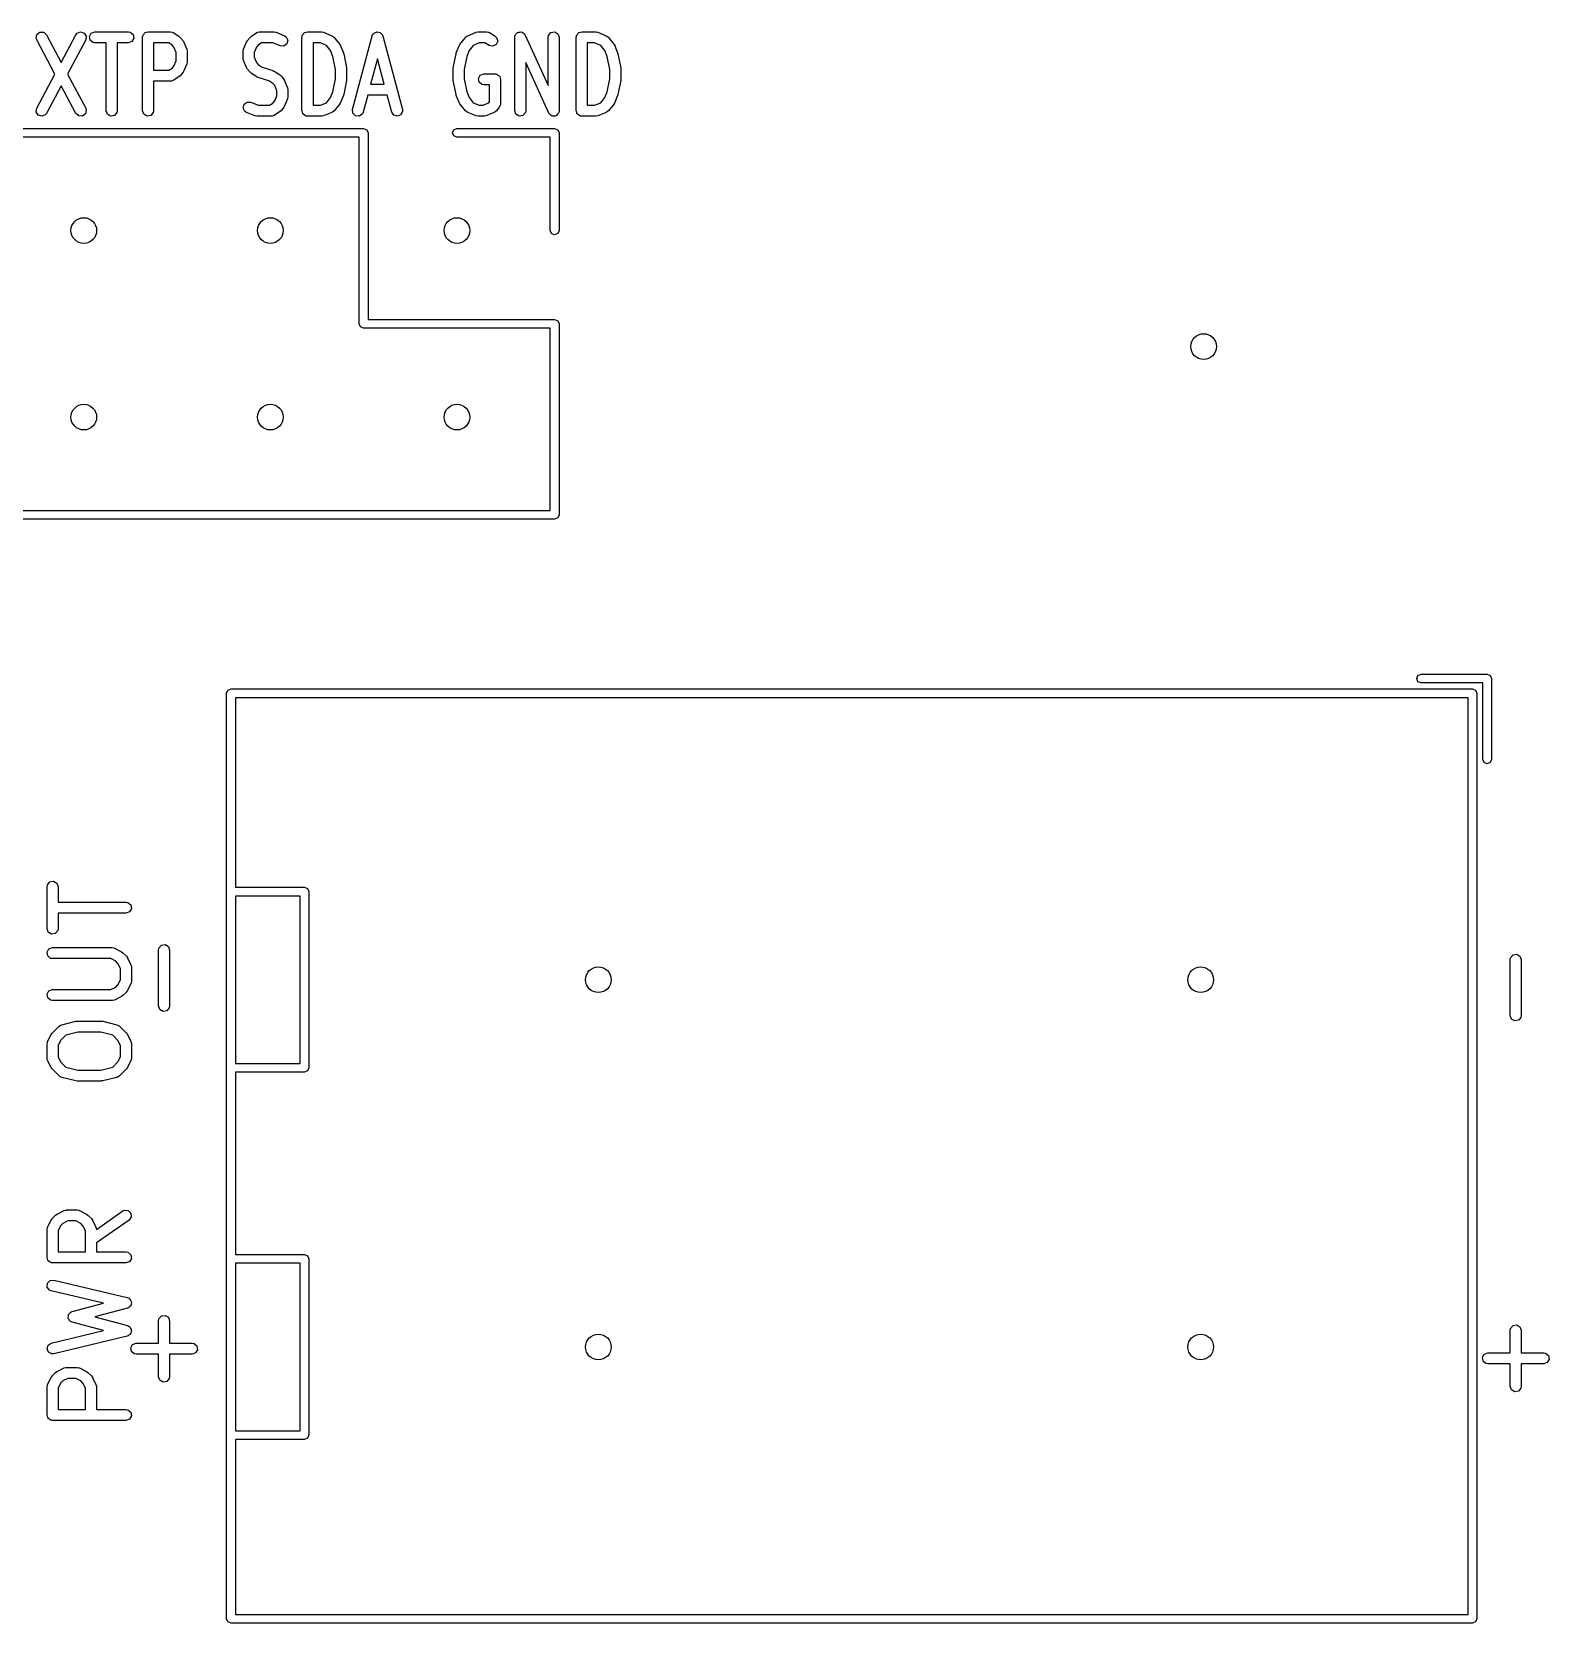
# Model space of a CAD drawing. Extents: x 0.22 to 1.79, y 0.29 to 2.17.
# Drawn here: x 0.972 to 1.785, y 1.316 to 2.169 of the extents above; entities that cross this region are included whole.
import ezdxf

# ---------------------------------------------------------------- set-up
doc = ezdxf.new("R2010")
doc.units = 0
doc.header["$MEASUREMENT"] = 0
doc.layers.add('BLACK', color=7, linetype='CONTINUOUS')

msp = doc.modelspace()

# ---------------------------------------------------------------- linework, layer by layer
at = {"layer": 'BLACK', "linetype": 'CONTINUOUS'}
for p, q in [((0.974298, 2.16534), (0.974716, 2.16732)), ((0.974716, 2.16732), (0.976306, 2.16856)), ((0.976306, 2.16856), (0.978324, 2.16849)), ((0.978324, 2.16849), (0.979827, 2.16714)), ((0.979827, 2.16714), (0.98772, 2.15234)), ((0.98772, 2.15234), (0.995614, 2.16714)), ((0.995614, 2.16714), (0.996246, 2.16795)), ((0.996246, 2.16795), (0.99812, 2.16871)), ((0.99812, 2.16871), (1.00004, 2.16808)), ((1.00004, 2.16808), (1.00111, 2.16637)), ((1.00281, 2.16627), (1.00382, 2.16802)), ((1.00382, 2.16802), (1.00572, 2.16871)), ((1.00572, 2.16871), (1.02372, 2.16871)), ((1.02372, 2.16871), (1.02473, 2.16853)), ((1.02473, 2.16853), (1.02627, 2.16723)), ((1.02627, 2.16723), (1.02662, 2.16524)), ((1.03137, 2.16638), (1.03144, 2.16677)), ((1.03144, 2.16677), (1.03193, 2.16735)), ((1.03193, 2.16735), (1.03232, 2.16802)), ((1.03232, 2.16802), (1.03257, 2.16811)), ((1.03257, 2.16811), (1.03274, 2.16831)), ((1.03274, 2.16831), (1.03349, 2.16845)), ((1.03349, 2.16845), (1.03421, 2.16871)), ((1.03421, 2.16871), (1.04621, 2.16871)), ((1.04621, 2.16871), (1.04722, 2.16853)), ((1.04722, 2.16853), (1.04747, 2.16833)), ((1.04747, 2.16833), (1.04778, 2.16826)), ((1.04778, 2.16826), (1.05078, 2.16638)), ((1.08964, 2.16638), (1.09264, 2.16826)), ((1.09264, 2.16826), (1.09359, 2.16864)), ((1.09359, 2.16864), (1.09391, 2.1686)), ((1.09391, 2.1686), (1.09421, 2.16871)), ((1.09421, 2.16871), (1.10171, 2.16871)), ((1.10171, 2.16871), (1.10272, 2.16853)), ((1.10272, 2.16853), (1.10277, 2.16848)), ((1.10277, 2.16848), (1.10284, 2.16848)), ((1.10284, 2.16848), (1.10734, 2.16661)), ((1.10734, 2.16661), (1.1082, 2.16605)), ((1.11686, 2.16638), (1.11693, 2.16677)), ((1.11693, 2.16677), (1.11742, 2.16735)), ((1.11742, 2.16735), (1.11781, 2.16802)), ((1.11781, 2.16802), (1.11806, 2.16811)), ((1.11806, 2.16811), (1.11823, 2.16831)), ((1.11823, 2.16831), (1.11898, 2.16845)), ((1.11898, 2.16845), (1.1197, 2.16871)), ((1.1197, 2.16871), (1.1272, 2.16871)), ((1.1272, 2.16871), (1.12821, 2.16853)), ((1.12821, 2.16853), (1.12827, 2.16848)), ((1.12827, 2.16848), (1.12834, 2.16848)), ((1.12834, 2.16848), (1.13284, 2.16661)), ((1.13284, 2.16661), (1.1337, 2.16605)), ((1.14385, 2.12715), (1.15435, 2.16652)), ((1.15435, 2.16652), (1.15478, 2.16745)), ((1.15478, 2.16745), (1.155, 2.1676)), ((1.155, 2.1676), (1.15511, 2.16785)), ((1.15511, 2.16785), (1.15581, 2.16817)), ((1.15581, 2.16817), (1.15643, 2.16861)), ((1.15643, 2.16861), (1.1567, 2.16858)), ((1.1567, 2.16858), (1.15695, 2.1687)), ((1.15695, 2.1687), (1.15768, 2.1685)), ((1.15768, 2.1685), (1.15844, 2.16843)), ((1.15844, 2.16843), (1.15863, 2.16824)), ((1.15863, 2.16824), (1.1589, 2.16817)), ((1.1589, 2.16817), (1.15933, 2.16755)), ((1.15933, 2.16755), (1.15987, 2.16701)), ((1.15987, 2.16701), (1.1599, 2.16674)), ((1.1599, 2.16674), (1.16005, 2.16652)), ((1.16005, 2.16652), (1.17055, 2.12715)), ((1.20539, 2.16645), (1.20556, 2.16661)), ((1.20556, 2.16661), (1.21006, 2.16848)), ((1.21006, 2.16848), (1.21106, 2.1687)), ((1.21106, 2.1687), (1.21113, 2.16868)), ((1.21113, 2.16868), (1.21119, 2.16871)), ((1.21119, 2.16871), (1.21569, 2.16871)), ((1.21569, 2.16871), (1.2167, 2.16853)), ((1.2167, 2.16853), (1.21695, 2.16833)), ((1.21695, 2.16833), (1.21726, 2.16826)), ((1.21726, 2.16826), (1.22026, 2.16638)), ((1.23074, 2.16576), (1.23091, 2.16677)), ((1.23091, 2.16677), (1.23118, 2.16708)), ((1.23118, 2.16708), (1.23128, 2.16747)), ((1.23128, 2.16747), (1.23181, 2.16783)), ((1.23181, 2.16783), (1.23221, 2.16831)), ((1.23221, 2.16831), (1.23261, 2.16838)), ((1.23261, 2.16838), (1.23295, 2.16861)), ((1.23295, 2.16861), (1.23358, 2.16855)), ((1.23358, 2.16855), (1.2342, 2.16866)), ((1.2342, 2.16866), (1.23455, 2.16846)), ((1.23455, 2.16846), (1.23496, 2.16842)), ((1.23496, 2.16842), (1.2354, 2.16797)), ((1.2354, 2.16797), (1.23595, 2.16765)), ((1.23595, 2.16765), (1.23609, 2.16727)), ((1.23609, 2.16727), (1.23638, 2.16698)), ((1.23638, 2.16698), (1.24873, 2.13995)), ((1.24873, 2.16576), (1.24891, 2.16677)), ((1.24891, 2.16677), (1.25021, 2.16831)), ((1.25021, 2.16831), (1.2522, 2.16866)), ((1.2522, 2.16866), (1.25395, 2.16765)), ((1.25395, 2.16765), (1.25464, 2.16576)), ((1.26384, 2.16638), (1.26391, 2.16677)), ((1.26391, 2.16677), (1.2644, 2.16735)), ((1.2644, 2.16735), (1.26479, 2.16802)), ((1.26479, 2.16802), (1.26504, 2.16811)), ((1.26504, 2.16811), (1.26521, 2.16831)), ((1.26521, 2.16831), (1.26596, 2.16845)), ((1.26596, 2.16845), (1.26669, 2.16871)), ((1.26669, 2.16871), (1.27418, 2.16871)), ((1.27418, 2.16871), (1.27519, 2.16853)), ((1.27519, 2.16853), (1.27525, 2.16848)), ((1.27525, 2.16848), (1.27532, 2.16848)), ((1.27532, 2.16848), (1.27982, 2.16661)), ((1.27982, 2.16661), (1.28068, 2.16605)), ((0.974616, 2.16437), (0.974298, 2.16534)), ((0.984374, 2.14607), (0.974616, 2.16437)), ((1.00082, 2.16437), (0.991067, 2.14607)), ((1.00111, 2.16637), (1.00082, 2.16437)), ((1.00316, 2.16428), (1.00281, 2.16627)), ((1.00471, 2.16298), (1.00316, 2.16428)), ((1.00572, 2.1628), (1.00471, 2.16298)), ((1.01176, 2.1628), (1.00572, 2.1628)), ((1.01176, 2.12639), (1.01176, 2.1628)), ((1.02372, 2.1628), (1.01767, 2.1628)), ((1.01767, 2.1628), (1.01767, 2.12639)), ((1.02561, 2.16349), (1.02372, 2.1628)), ((1.02662, 2.16524), (1.02561, 2.16349)), ((1.03126, 2.16576), (1.03133, 2.16614)), ((1.03126, 2.12639), (1.03126, 2.16576)), ((1.03131, 2.16627), (1.03137, 2.16638)), ((1.03133, 2.16614), (1.03131, 2.16627)), ((1.04537, 2.1628), (1.03717, 2.1628)), ((1.03717, 2.1628), (1.03717, 2.14809)), ((1.04722, 2.16164), (1.04537, 2.1628)), ((1.04813, 2.1605), (1.04722, 2.16164)), ((1.04926, 2.15769), (1.04813, 2.1605)), ((1.05078, 2.16638), (1.05149, 2.16574)), ((1.05149, 2.16574), (1.05152, 2.16572)), ((1.05152, 2.16572), (1.05302, 2.16385)), ((1.05302, 2.16385), (1.05338, 2.16318)), ((1.05338, 2.16318), (1.05345, 2.1631)), ((1.05345, 2.1631), (1.05495, 2.15935)), ((1.05495, 2.15935), (1.05516, 2.15835)), ((1.05516, 2.15835), (1.05515, 2.1583)), ((1.05515, 2.1583), (1.05516, 2.15826)), ((1.05516, 2.15826), (1.05516, 2.15263)), ((1.08525, 2.15826), (1.08543, 2.15927)), ((1.08525, 2.15451), (1.08525, 2.15826)), ((1.08543, 2.15927), (1.08546, 2.1593)), ((1.08546, 2.1593), (1.08547, 2.15935)), ((1.08547, 2.15935), (1.08697, 2.1631)), ((1.08697, 2.1631), (1.08737, 2.16375)), ((1.08737, 2.16375), (1.0874, 2.16385)), ((1.0874, 2.16385), (1.0889, 2.16572)), ((1.0889, 2.16572), (1.08962, 2.16636)), ((1.08962, 2.16636), (1.08964, 2.16638)), ((1.09229, 2.1605), (1.09116, 2.15769)), ((1.0932, 2.16164), (1.09229, 2.1605)), ((1.09505, 2.1628), (1.0932, 2.16164)), ((1.10112, 2.1628), (1.09505, 2.1628)), ((1.10507, 2.16115), (1.10112, 2.1628)), ((1.10709, 2.16106), (1.10507, 2.16115)), ((1.10869, 2.16229), (1.10709, 2.16106)), ((1.1082, 2.16605), (1.10913, 2.16426)), ((1.10913, 2.16426), (1.10869, 2.16229)), ((1.11675, 2.16576), (1.11682, 2.16614)), ((1.11675, 2.12639), (1.11675, 2.16576)), ((1.1168, 2.16627), (1.11686, 2.16638)), ((1.11682, 2.16614), (1.1168, 2.16627)), ((1.12661, 2.1628), (1.12266, 2.1628)), ((1.12266, 2.1628), (1.12266, 2.12934)), ((1.12987, 2.16145), (1.12661, 2.1628)), ((1.13212, 2.15863), (1.12987, 2.16145)), ((1.13336, 2.15554), (1.13212, 2.15863)), ((1.1337, 2.16605), (1.13381, 2.16585)), ((1.13381, 2.16585), (1.13401, 2.16572)), ((1.13401, 2.16572), (1.13701, 2.16198)), ((1.13701, 2.16198), (1.13737, 2.16131)), ((1.13737, 2.16131), (1.13744, 2.16123)), ((1.13744, 2.16123), (1.13894, 2.15748)), ((1.19945, 2.15748), (1.20095, 2.16123)), ((1.20095, 2.16123), (1.20135, 2.16188)), ((1.20135, 2.16188), (1.20139, 2.16198)), ((1.20139, 2.16198), (1.20439, 2.16572)), ((1.20439, 2.16572), (1.20516, 2.1664)), ((1.20627, 2.15863), (1.20504, 2.15554)), ((1.20516, 2.1664), (1.20539, 2.16645)), ((1.20853, 2.16145), (1.20627, 2.15863)), ((1.21178, 2.1628), (1.20853, 2.16145)), ((1.21484, 2.1628), (1.21178, 2.1628)), ((1.21713, 2.16138), (1.21484, 2.1628)), ((1.2191, 2.16096), (1.21713, 2.16138)), ((1.22089, 2.1619), (1.2191, 2.16096)), ((1.22026, 2.16638), (1.22102, 2.1657)), ((1.22164, 2.16378), (1.22089, 2.1619)), ((1.22102, 2.1657), (1.22164, 2.16378)), ((1.23074, 2.12639), (1.23074, 2.16576)), ((1.24873, 2.13995), (1.24873, 2.16576)), ((1.25464, 2.16576), (1.25464, 2.12639)), ((1.26373, 2.16576), (1.2638, 2.16614)), ((1.26373, 2.12639), (1.26373, 2.16576)), ((1.26378, 2.16627), (1.26384, 2.16638)), ((1.2638, 2.16614), (1.26378, 2.16627)), ((1.27359, 2.1628), (1.26964, 2.1628)), ((1.26964, 2.1628), (1.26964, 2.12934)), ((1.27685, 2.16145), (1.27359, 2.1628)), ((1.2791, 2.15863), (1.27685, 2.16145)), ((1.28034, 2.15554), (1.2791, 2.15863)), ((1.28068, 2.16605), (1.28079, 2.16585)), ((1.28079, 2.16585), (1.28099, 2.16572)), ((1.28099, 2.16572), (1.28399, 2.16198)), ((1.28399, 2.16198), (1.28436, 2.16131)), ((1.28436, 2.16131), (1.28443, 2.16123)), ((1.28443, 2.16123), (1.28592, 2.15748)), ((1.04722, 2.14924), (1.04813, 2.15039)), ((1.04813, 2.15039), (1.04926, 2.1532)), ((1.04926, 2.1532), (1.04926, 2.15769)), ((1.05495, 2.15154), (1.05345, 2.14779)), ((1.05496, 2.15158), (1.05495, 2.15154)), ((1.05499, 2.15162), (1.05496, 2.15158)), ((1.05516, 2.15263), (1.05499, 2.15162)), ((1.08527, 2.15446), (1.08525, 2.15451)), ((1.08526, 2.15441), (1.08527, 2.15446)), ((1.08547, 2.15341), (1.08526, 2.15441)), ((1.08697, 2.14966), (1.08547, 2.15341)), ((1.08704, 2.14958), (1.08697, 2.14966)), ((1.0874, 2.14891), (1.08704, 2.14958)), ((1.09116, 2.15769), (1.09116, 2.15508)), ((1.09116, 2.15508), (1.09229, 2.15226)), ((1.09229, 2.15226), (1.0932, 2.15112)), ((1.0932, 2.15112), (1.09545, 2.14971)), ((1.09545, 2.14971), (1.10109, 2.14795)), ((1.13475, 2.14859), (1.13336, 2.15554)), ((1.13894, 2.15748), (1.13903, 2.15707)), ((1.13903, 2.15707), (1.1391, 2.15696)), ((1.1391, 2.15696), (1.1406, 2.14946)), ((1.1406, 2.14946), (1.14061, 2.14901)), ((1.1572, 2.1543), (1.15354, 2.14059)), ((1.16085, 2.14059), (1.1572, 2.1543)), ((1.1978, 2.14946), (1.1993, 2.15696)), ((1.19782, 2.14933), (1.1978, 2.14946)), ((1.1993, 2.15696), (1.19945, 2.15734)), ((1.19945, 2.15734), (1.19945, 2.15748)), ((1.20504, 2.15554), (1.20365, 2.14859)), ((1.249, 2.12516), (1.23664, 2.15219)), ((1.23664, 2.15219), (1.23664, 2.12639)), ((1.28173, 2.14859), (1.28034, 2.15554)), ((1.28592, 2.15748), (1.28601, 2.15707)), ((1.28601, 2.15707), (1.28608, 2.15696)), ((1.28608, 2.15696), (1.28758, 2.14946)), ((1.28758, 2.14946), (1.28759, 2.14901)), ((0.974616, 2.12777), (0.984374, 2.14607)), ((0.991067, 2.14607), (1.00082, 2.12777)), ((1.03717, 2.14809), (1.04537, 2.14809)), ((1.04621, 2.14218), (1.03717, 2.14218)), ((1.03717, 2.14218), (1.03717, 2.12639)), ((1.04537, 2.14809), (1.04722, 2.14924)), ((1.04651, 2.14229), (1.04621, 2.14218)), ((1.04683, 2.14224), (1.04651, 2.14229)), ((1.04778, 2.14263), (1.04683, 2.14224)), ((1.05078, 2.1445), (1.04778, 2.14263)), ((1.0508, 2.14453), (1.05078, 2.1445)), ((1.05152, 2.14516), (1.0508, 2.14453)), ((1.05302, 2.14704), (1.05152, 2.14516)), ((1.05305, 2.14714), (1.05302, 2.14704)), ((1.05345, 2.14779), (1.05305, 2.14714)), ((1.0889, 2.14704), (1.0874, 2.14891)), ((1.08893, 2.14702), (1.0889, 2.14704)), ((1.08964, 2.14638), (1.08893, 2.14702)), ((1.09264, 2.1445), (1.08964, 2.14638)), ((1.09277, 2.14448), (1.09264, 2.1445)), ((1.09333, 2.14419), (1.09277, 2.14448)), ((1.09896, 2.14243), (1.09333, 2.14419)), ((1.10121, 2.14102), (1.09896, 2.14243)), ((1.10109, 2.14795), (1.10164, 2.14766)), ((1.10213, 2.13988), (1.10121, 2.14102)), ((1.10164, 2.14766), (1.10177, 2.14764)), ((1.10177, 2.14764), (1.10477, 2.14576)), ((1.10477, 2.14576), (1.10549, 2.14512)), ((1.10549, 2.14512), (1.10551, 2.1451)), ((1.10551, 2.1451), (1.10701, 2.14323)), ((1.10701, 2.14323), (1.10738, 2.14256)), ((1.10738, 2.14256), (1.10745, 2.14248)), ((1.10745, 2.14248), (1.10895, 2.13873)), ((1.13336, 2.1366), (1.13475, 2.14355)), ((1.13475, 2.14355), (1.13475, 2.14859)), ((1.1406, 2.14268), (1.1391, 2.13518)), ((1.14065, 2.14326), (1.14058, 2.14281)), ((1.14058, 2.14281), (1.1406, 2.14268)), ((1.14061, 2.14901), (1.14065, 2.14888)), ((1.14065, 2.14888), (1.14065, 2.14326)), ((1.19774, 2.14888), (1.19782, 2.14933)), ((1.19774, 2.14326), (1.19774, 2.14888)), ((1.19779, 2.14313), (1.19774, 2.14326)), ((1.1978, 2.14268), (1.19779, 2.14313)), ((1.1993, 2.13518), (1.1978, 2.14268)), ((1.20365, 2.14859), (1.20365, 2.14355)), ((1.20365, 2.14355), (1.20504, 2.1366)), ((1.21128, 2.14377), (1.21229, 2.14552)), ((1.21163, 2.14178), (1.21128, 2.14377)), ((1.21318, 2.14048), (1.21163, 2.14178)), ((1.21229, 2.14552), (1.21419, 2.14621)), ((1.21419, 2.14621), (1.22019, 2.14621)), ((1.22019, 2.14621), (1.22057, 2.14614)), ((1.22057, 2.14614), (1.2207, 2.14617)), ((1.2207, 2.14617), (1.22082, 2.1461)), ((1.22082, 2.1461), (1.2212, 2.14603)), ((1.2212, 2.14603), (1.22179, 2.14554)), ((1.22179, 2.14554), (1.22245, 2.14516)), ((1.22245, 2.14516), (1.22254, 2.14491)), ((1.22254, 2.14491), (1.22275, 2.14473)), ((1.22275, 2.14473), (1.22288, 2.14398)), ((1.22288, 2.14398), (1.22314, 2.14326)), ((1.22314, 2.14326), (1.22314, 2.13013)), ((1.28034, 2.1366), (1.28173, 2.14355)), ((1.28173, 2.14355), (1.28173, 2.14859)), ((1.28758, 2.14268), (1.28608, 2.13518)), ((1.28764, 2.14326), (1.28756, 2.14281)), ((1.28756, 2.14281), (1.28758, 2.14268)), ((1.28759, 2.14901), (1.28764, 2.14888)), ((1.28764, 2.14888), (1.28764, 2.14326)), ((0.98772, 2.1398), (0.979827, 2.125)), ((0.995614, 2.125), (0.98772, 2.1398)), ((1.10325, 2.13707), (1.10213, 2.13988)), ((1.10213, 2.13164), (1.10325, 2.13445)), ((1.10325, 2.13445), (1.10325, 2.13707)), ((1.10895, 2.13279), (1.10745, 2.12904)), ((1.10895, 2.13873), (1.10916, 2.13773)), ((1.10898, 2.13287), (1.10895, 2.13284)), ((1.10895, 2.13284), (1.10895, 2.13279)), ((1.10916, 2.13388), (1.10898, 2.13287)), ((1.10916, 2.13773), (1.10914, 2.13768)), ((1.10914, 2.13768), (1.10916, 2.13763)), ((1.10916, 2.13763), (1.10916, 2.13388)), ((1.12987, 2.13069), (1.13212, 2.13351)), ((1.13212, 2.13351), (1.13336, 2.1366)), ((1.13894, 2.13466), (1.13744, 2.13091)), ((1.13895, 2.1348), (1.13894, 2.13466)), ((1.1391, 2.13518), (1.13895, 2.1348)), ((1.15197, 2.13468), (1.14955, 2.12562)), ((1.16243, 2.13468), (1.15197, 2.13468)), ((1.15354, 2.14059), (1.16085, 2.14059)), ((1.16484, 2.12562), (1.16243, 2.13468)), ((1.19937, 2.13507), (1.1993, 2.13518)), ((1.19945, 2.13466), (1.19937, 2.13507)), ((1.20095, 2.13091), (1.19945, 2.13466)), ((1.20504, 2.1366), (1.20627, 2.13351)), ((1.20627, 2.13351), (1.20853, 2.13069)), ((1.21419, 2.14031), (1.21318, 2.14048)), ((1.21724, 2.14031), (1.21419, 2.14031)), ((1.21724, 2.13117), (1.21724, 2.14031)), ((1.27685, 2.13069), (1.2791, 2.13351)), ((1.2791, 2.13351), (1.28034, 2.1366)), ((1.28592, 2.13466), (1.28443, 2.13091)), ((1.28593, 2.1348), (1.28592, 2.13466)), ((1.28608, 2.13518), (1.28593, 2.1348)), ((0.974333, 2.12577), (0.974616, 2.12777)), ((0.975401, 2.12406), (0.974333, 2.12577)), ((0.977321, 2.12343), (0.975401, 2.12406)), ((0.979195, 2.12419), (0.977321, 2.12343)), ((0.979827, 2.125), (0.979195, 2.12419)), ((0.997116, 2.12365), (0.995614, 2.125)), ((1.00073, 2.12482), (0.999135, 2.12358)), ((1.00114, 2.1268), (1.00073, 2.12482)), ((1.00082, 2.12777), (1.00114, 2.1268)), ((1.01245, 2.12449), (1.01176, 2.12639)), ((1.0142, 2.12348), (1.01245, 2.12449)), ((1.01749, 2.12538), (1.01619, 2.12383)), ((1.01767, 2.12639), (1.01749, 2.12538)), ((1.03195, 2.12449), (1.03126, 2.12639)), ((1.0337, 2.12348), (1.03195, 2.12449)), ((1.03699, 2.12538), (1.03569, 2.12383)), ((1.03717, 2.12639), (1.03699, 2.12538)), ((1.08528, 2.12788), (1.08572, 2.12985)), ((1.08621, 2.12609), (1.08528, 2.12788)), ((1.08572, 2.12985), (1.08733, 2.13108)), ((1.08707, 2.12553), (1.08621, 2.12609)), ((1.09157, 2.12366), (1.08707, 2.12553)), ((1.08733, 2.13108), (1.08934, 2.13099)), ((1.08934, 2.13099), (1.0933, 2.12934)), ((1.0933, 2.12934), (1.09936, 2.12934)), ((1.09936, 2.12934), (1.10121, 2.1305)), ((1.10177, 2.12388), (1.10082, 2.1235)), ((1.10121, 2.1305), (1.10213, 2.13164)), ((1.10477, 2.12576), (1.10177, 2.12388)), ((1.10479, 2.12578), (1.10477, 2.12576)), ((1.10551, 2.12642), (1.10479, 2.12578)), ((1.10701, 2.12829), (1.10551, 2.12642)), ((1.10704, 2.12839), (1.10701, 2.12829)), ((1.10745, 2.12904), (1.10704, 2.12839)), ((1.11701, 2.12566), (1.11675, 2.12639)), ((1.11715, 2.12491), (1.11701, 2.12566)), ((1.11735, 2.12474), (1.11715, 2.12491)), ((1.11744, 2.12449), (1.11735, 2.12474)), ((1.11811, 2.1241), (1.11744, 2.12449)), ((1.11869, 2.12361), (1.11811, 2.1241)), ((1.12266, 2.12934), (1.12661, 2.12934)), ((1.12661, 2.12934), (1.12987, 2.13069)), ((1.13284, 2.12553), (1.12834, 2.12366)), ((1.13301, 2.12569), (1.13284, 2.12553)), ((1.13324, 2.12574), (1.13301, 2.12569)), ((1.13401, 2.12642), (1.13324, 2.12574)), ((1.13701, 2.13016), (1.13401, 2.12642)), ((1.13704, 2.13026), (1.13701, 2.13016)), ((1.13744, 2.13091), (1.13704, 2.13026)), ((1.14403, 2.12513), (1.14385, 2.12715)), ((1.14546, 2.12371), (1.14403, 2.12513)), ((1.14912, 2.12469), (1.14747, 2.12353)), ((1.14955, 2.12562), (1.14912, 2.12469)), ((1.166, 2.12397), (1.16484, 2.12562)), ((1.16795, 2.12344), (1.166, 2.12397)), ((1.16978, 2.12429), (1.16795, 2.12344)), ((1.17064, 2.12612), (1.16978, 2.12429)), ((1.17055, 2.12715), (1.17064, 2.12612)), ((1.20102, 2.13083), (1.20095, 2.13091)), ((1.20139, 2.13016), (1.20102, 2.13083)), ((1.20439, 2.12642), (1.20139, 2.13016)), ((1.20459, 2.12629), (1.20439, 2.12642)), ((1.20469, 2.12609), (1.20459, 2.12629)), ((1.20556, 2.12553), (1.20469, 2.12609)), ((1.21006, 2.12366), (1.20556, 2.12553)), ((1.20853, 2.13069), (1.21178, 2.12934)), ((1.21178, 2.12934), (1.2136, 2.12934)), ((1.2136, 2.12934), (1.21686, 2.13069)), ((1.21983, 2.12553), (1.21533, 2.12366)), ((1.21686, 2.13069), (1.21724, 2.13117)), ((1.22, 2.12569), (1.21983, 2.12553)), ((1.22023, 2.12574), (1.22, 2.12569)), ((1.221, 2.12642), (1.22023, 2.12574)), ((1.2225, 2.12829), (1.221, 2.12642)), ((1.22265, 2.12875), (1.2225, 2.12829)), ((1.22297, 2.12912), (1.22265, 2.12875)), ((1.22314, 2.13013), (1.22297, 2.12912)), ((1.23143, 2.12449), (1.23074, 2.12639)), ((1.23318, 2.12348), (1.23143, 2.12449)), ((1.23646, 2.12538), (1.23517, 2.12383)), ((1.23664, 2.12639), (1.23646, 2.12538)), ((1.24929, 2.12487), (1.249, 2.12516)), ((1.24943, 2.12449), (1.24929, 2.12487)), ((1.24997, 2.12417), (1.24943, 2.12449)), ((1.25042, 2.12372), (1.24997, 2.12417)), ((1.25357, 2.12431), (1.25316, 2.12383)), ((1.25409, 2.12467), (1.25357, 2.12431)), ((1.2542, 2.12506), (1.25409, 2.12467)), ((1.25446, 2.12538), (1.2542, 2.12506)), ((1.25464, 2.12639), (1.25446, 2.12538)), ((1.26399, 2.12566), (1.26373, 2.12639)), ((1.26413, 2.12491), (1.26399, 2.12566)), ((1.26433, 2.12474), (1.26413, 2.12491)), ((1.26442, 2.12449), (1.26433, 2.12474)), ((1.26509, 2.1241), (1.26442, 2.12449)), ((1.26568, 2.12361), (1.26509, 2.1241)), ((1.26964, 2.12934), (1.27359, 2.12934)), ((1.27359, 2.12934), (1.27685, 2.13069)), ((1.27982, 2.12553), (1.27532, 2.12366)), ((1.27999, 2.12569), (1.27982, 2.12553)), ((1.28022, 2.12574), (1.27999, 2.12569)), ((1.28099, 2.12642), (1.28022, 2.12574)), ((1.28399, 2.13016), (1.28099, 2.12642)), ((1.28402, 2.13026), (1.28399, 2.13016)), ((1.28443, 2.13091), (1.28402, 2.13026)), ((0.747441, 2.11693), (1.1498, 2.11693)), ((0.999135, 2.12358), (0.997116, 2.12365)), ((1.01619, 2.12383), (1.0142, 2.12348)), ((1.03569, 2.12383), (1.0337, 2.12348)), ((1.09164, 2.12366), (1.09157, 2.12366)), ((1.0917, 2.12361), (1.09164, 2.12366)), ((1.09271, 2.12343), (1.0917, 2.12361)), ((1.10021, 2.12343), (1.09271, 2.12343)), ((1.10051, 2.12354), (1.10021, 2.12343)), ((1.10082, 2.1235), (1.10051, 2.12354)), ((1.11908, 2.12354), (1.11869, 2.12361)), ((1.11919, 2.12348), (1.11908, 2.12354)), ((1.11932, 2.1235), (1.11919, 2.12348)), ((1.1197, 2.12343), (1.11932, 2.1235)), ((1.1272, 2.12343), (1.1197, 2.12343)), ((1.12727, 2.12346), (1.1272, 2.12343)), ((1.12734, 2.12344), (1.12727, 2.12346)), ((1.12834, 2.12366), (1.12734, 2.12344)), ((1.14747, 2.12353), (1.14546, 2.12371)), ((1.1498, 2.11693), (1.15147, 2.11624)), ((1.15147, 2.11624), (1.15217, 2.11457)), ((1.19744, 2.11457), (1.19813, 2.11624)), ((1.19813, 2.11624), (1.1998, 2.11693)), ((1.1998, 2.11693), (1.25217, 2.11693)), ((1.21013, 2.12366), (1.21006, 2.12366)), ((1.21018, 2.12361), (1.21013, 2.12366)), ((1.21119, 2.12343), (1.21018, 2.12361)), ((1.21419, 2.12343), (1.21119, 2.12343)), ((1.21426, 2.12346), (1.21419, 2.12343)), ((1.21433, 2.12344), (1.21426, 2.12346)), ((1.21533, 2.12366), (1.21433, 2.12344)), ((1.23517, 2.12383), (1.23318, 2.12348)), ((1.25082, 2.12368), (1.25042, 2.12372)), ((1.25117, 2.12348), (1.25082, 2.12368)), ((1.2518, 2.12359), (1.25117, 2.12348)), ((1.25243, 2.12353), (1.2518, 2.12359)), ((1.25217, 2.11693), (1.25384, 2.11624)), ((1.25276, 2.12376), (1.25243, 2.12353)), ((1.25316, 2.12383), (1.25276, 2.12376)), ((1.25384, 2.11624), (1.25453, 2.11457)), ((1.26606, 2.12354), (1.26568, 2.12361)), ((1.26617, 2.12348), (1.26606, 2.12354)), ((1.2663, 2.1235), (1.26617, 2.12348)), ((1.26669, 2.12343), (1.2663, 2.1235)), ((1.27418, 2.12343), (1.26669, 2.12343)), ((1.27425, 2.12346), (1.27418, 2.12343)), ((1.27432, 2.12344), (1.27425, 2.12346)), ((1.27532, 2.12366), (1.27432, 2.12344)), ((1.14744, 2.1122), (0.749803, 2.1122)), ((1.14744, 2.0122), (1.14744, 2.1122)), ((1.15217, 2.11457), (1.15217, 2.01457)), ((1.19813, 2.1129), (1.19744, 2.11457)), ((1.1998, 2.1122), (1.19813, 2.1129)), ((1.2498, 2.1122), (1.1998, 2.1122)), ((1.2498, 2.0622), (1.2498, 2.1122)), ((1.25453, 2.11457), (1.25453, 2.0622)), ((1.2505, 2.06053), (1.2498, 2.0622)), ((1.25217, 2.05984), (1.2505, 2.06053)), ((1.25384, 2.06053), (1.25217, 2.05984)), ((1.25453, 2.0622), (1.25384, 2.06053)), ((1.15217, 2.01457), (1.25217, 2.01457)), ((1.25217, 2.01457), (1.25384, 2.01388)), ((1.25384, 2.01388), (1.25453, 2.0122)), ((1.14813, 2.01053), (1.14744, 2.0122)), ((1.1498, 2.00984), (1.14813, 2.01053)), ((1.2498, 2.00984), (1.1498, 2.00984)), ((1.2498, 1.9122), (1.2498, 2.00984)), ((1.25453, 2.0122), (1.25453, 1.90984)), ((0.749803, 1.9122), (1.2498, 1.9122)), ((1.25217, 1.90748), (0.747441, 1.90748)), ((1.25384, 1.90817), (1.25217, 1.90748)), ((1.25453, 1.90984), (1.25384, 1.90817)), ((1.71417, 1.82205), (1.71487, 1.82372)), ((1.71487, 1.82038), (1.71417, 1.82205)), ((1.71487, 1.82372), (1.71654, 1.82441)), ((1.71654, 1.81969), (1.71487, 1.82038)), ((1.71654, 1.82441), (1.75197, 1.82441)), ((1.74961, 1.81969), (1.71654, 1.81969)), ((1.74961, 1.77874), (1.74961, 1.81969)), ((1.75197, 1.82441), (1.75364, 1.82372)), ((1.75364, 1.82372), (1.75433, 1.82205)), ((1.75433, 1.82205), (1.75433, 1.77874)), ((1.07638, 1.81417), (1.07707, 1.81584)), ((1.07638, 1.31811), (1.07638, 1.81417)), ((1.07707, 1.81584), (1.07874, 1.81654)), ((1.07874, 1.81654), (1.74409, 1.81654)), ((1.0811, 1.81181), (1.0811, 1.71024)), ((1.74173, 1.81181), (1.0811, 1.81181)), ((1.74173, 1.32047), (1.74173, 1.81181)), ((1.74409, 1.81654), (1.74576, 1.81584)), ((1.74576, 1.81584), (1.74646, 1.81417)), ((1.74646, 1.81417), (1.74646, 1.31811)), ((1.7503, 1.77707), (1.74961, 1.77874)), ((1.75197, 1.77638), (1.7503, 1.77707)), ((1.75364, 1.77707), (1.75197, 1.77638)), ((1.75433, 1.77874), (1.75364, 1.77707)), ((0.980111, 1.7105), (0.980289, 1.71151)), ((0.980111, 1.688), (0.980111, 1.7105)), ((0.980289, 1.71151), (0.981587, 1.71306)), ((0.981587, 1.71306), (0.983576, 1.71341)), ((0.983576, 1.71341), (0.985326, 1.7124)), ((0.985326, 1.7124), (0.986016, 1.7105)), ((0.986016, 1.7105), (0.986016, 1.7022)), ((1.0811, 1.71024), (1.11811, 1.71024)), ((1.11811, 1.71024), (1.11978, 1.70954)), ((1.11978, 1.70954), (1.12047, 1.70787)), ((1.12047, 1.70787), (1.12047, 1.61339)), ((0.986016, 1.7022), (1.02243, 1.7022)), ((1.02243, 1.7022), (1.02344, 1.70202)), ((1.02344, 1.70202), (1.02499, 1.70073)), ((1.02534, 1.69874), (1.02433, 1.69699)), ((1.02499, 1.70073), (1.02534, 1.69874)), ((1.0811, 1.70551), (1.0811, 1.61575)), ((1.11575, 1.70551), (1.0811, 1.70551)), ((1.11575, 1.61575), (1.11575, 1.70551)), ((1.02243, 1.6963), (0.986016, 1.6963)), ((0.986016, 1.6963), (0.986016, 1.688)), ((1.02433, 1.69699), (1.02243, 1.6963)), ((0.980802, 1.6861), (0.980111, 1.688)), ((0.982551, 1.68509), (0.980802, 1.6861)), ((0.98454, 1.68544), (0.982551, 1.68509)), ((0.985838, 1.68699), (0.98454, 1.68544)), ((0.986016, 1.688), (0.985838, 1.68699)), ((0.980156, 1.67539), (0.981166, 1.67714)), ((0.980507, 1.6734), (0.980156, 1.67539)), ((0.982054, 1.6721), (0.980507, 1.6734)), ((0.981166, 1.67714), (0.983064, 1.67783)), ((0.983064, 1.67193), (0.982054, 1.6721)), ((0.983064, 1.67783), (1.01493, 1.67783)), ((1.01424, 1.67193), (0.983064, 1.67193)), ((1.01694, 1.67058), (1.01424, 1.67193)), ((1.01493, 1.67783), (1.01594, 1.67765)), ((1.01594, 1.67765), (1.01608, 1.67754)), ((1.01608, 1.67754), (1.01626, 1.67752)), ((1.01626, 1.67752), (1.02, 1.67564)), ((1.02, 1.67564), (1.02071, 1.67512)), ((1.02071, 1.67512), (1.02077, 1.67509)), ((1.02077, 1.67509), (1.02265, 1.67322)), ((1.02265, 1.67322), (1.02315, 1.67249)), ((1.02315, 1.67249), (1.0232, 1.67245)), ((1.0232, 1.67245), (1.02507, 1.6687)), ((1.03992, 1.67657), (1.04009, 1.67758)), ((1.03992, 1.64657), (1.03992, 1.67657)), ((1.04009, 1.67758), (1.04139, 1.67912)), ((1.04139, 1.67912), (1.04338, 1.67947)), ((1.04338, 1.67947), (1.04513, 1.67846)), ((1.04513, 1.67846), (1.04582, 1.67657)), ((1.04582, 1.67657), (1.04582, 1.64657)), ((1.76433, 1.67145), (1.7645, 1.67246)), ((1.7645, 1.67246), (1.7658, 1.674)), ((1.7658, 1.674), (1.76779, 1.67436)), ((1.76779, 1.67436), (1.76954, 1.67335)), ((1.76954, 1.67335), (1.77023, 1.67145)), ((1.01813, 1.66938), (1.01694, 1.67058)), ((1.01948, 1.66668), (1.01813, 1.66938)), ((1.01948, 1.66058), (1.01948, 1.66668)), ((1.02507, 1.6687), (1.02537, 1.66772)), ((1.02537, 1.66772), (1.02533, 1.66755)), ((1.02533, 1.66755), (1.02539, 1.66738)), ((1.02539, 1.66738), (1.02539, 1.65988)), ((1.76433, 1.64145), (1.76433, 1.67145)), ((1.77023, 1.67145), (1.77023, 1.64145)), ((0.981166, 1.65464), (0.983064, 1.65533)), ((0.983064, 1.65533), (1.01424, 1.65533)), ((1.01424, 1.65533), (1.01694, 1.65668)), ((1.01694, 1.65668), (1.01813, 1.65788)), ((1.01813, 1.65788), (1.01948, 1.66058)), ((1.0232, 1.65481), (1.02267, 1.6541)), ((1.02507, 1.65856), (1.0232, 1.65481)), ((1.02509, 1.65873), (1.02507, 1.65856)), ((1.02521, 1.65887), (1.02509, 1.65873)), ((1.02539, 1.65988), (1.02521, 1.65887)), ((0.980156, 1.65289), (0.981166, 1.65464)), ((0.980507, 1.6509), (0.980156, 1.65289)), ((0.982054, 1.64961), (0.980507, 1.6509)), ((0.983064, 1.64943), (0.982054, 1.64961)), ((1.01493, 1.64943), (0.983064, 1.64943)), ((1.0151, 1.64949), (1.01493, 1.64943)), ((1.01527, 1.64945), (1.0151, 1.64949)), ((1.01626, 1.64974), (1.01527, 1.64945)), ((1.02, 1.65161), (1.01626, 1.64974)), ((1.02005, 1.65166), (1.02, 1.65161)), ((1.02077, 1.65217), (1.02005, 1.65166)), ((1.02265, 1.65404), (1.02077, 1.65217)), ((1.02267, 1.6541), (1.02265, 1.65404)), ((1.04061, 1.64467), (1.03992, 1.64657)), ((1.04582, 1.64657), (1.04564, 1.64556)), ((0.987972, 1.6365), (0.995471, 1.63837)), ((0.995471, 1.63837), (0.996059, 1.63841)), ((0.996059, 1.63841), (0.996187, 1.63846)), ((0.996187, 1.63846), (1.00931, 1.63846)), ((1.00931, 1.63846), (1.00989, 1.63836)), ((1.00989, 1.63836), (1.01003, 1.63837)), ((1.01003, 1.63837), (1.01753, 1.6365)), ((1.04236, 1.64366), (1.04061, 1.64467)), ((1.04435, 1.64401), (1.04236, 1.64366)), ((1.04564, 1.64556), (1.04435, 1.64401)), ((1.76502, 1.63955), (1.76433, 1.64145)), ((1.76677, 1.63854), (1.76502, 1.63955)), ((1.76875, 1.63889), (1.76677, 1.63854)), ((1.77005, 1.64044), (1.76875, 1.63889)), ((1.77023, 1.64145), (1.77005, 1.64044)), ((0.980423, 1.62745), (0.982297, 1.6312)), ((0.982297, 1.6312), (0.982823, 1.63191)), ((0.982823, 1.63191), (0.982851, 1.63197)), ((0.982851, 1.63197), (0.9866, 1.63572)), ((0.9866, 1.63572), (0.98744, 1.63631)), ((0.990198, 1.63097), (0.987365, 1.62813)), ((0.98744, 1.63631), (0.98773, 1.63633)), ((0.98773, 1.63633), (0.987972, 1.6365)), ((0.996551, 1.63256), (0.990198, 1.63097)), ((1.00895, 1.63256), (0.996551, 1.63256)), ((1.0153, 1.63097), (1.00895, 1.63256)), ((1.01813, 1.62813), (1.0153, 1.63097)), ((1.01753, 1.6365), (1.01846, 1.63608)), ((1.01846, 1.63608), (1.01863, 1.63584)), ((1.01863, 1.63584), (1.0189, 1.63572)), ((1.0189, 1.63572), (1.02265, 1.63197)), ((1.02265, 1.63197), (1.02315, 1.63125)), ((1.02315, 1.63125), (1.0232, 1.6312)), ((1.0232, 1.6312), (1.02507, 1.62745)), ((0.980111, 1.62613), (0.980289, 1.62714)), ((0.980111, 1.61864), (0.980111, 1.62613)), ((0.980289, 1.62714), (0.980403, 1.62728)), ((0.980403, 1.62728), (0.980423, 1.62745)), ((0.987365, 1.62813), (0.986016, 1.62544)), ((0.986016, 1.62544), (0.986016, 1.61933)), ((1.01948, 1.62544), (1.01813, 1.62813)), ((1.01948, 1.61933), (1.01948, 1.62544)), ((1.02507, 1.62745), (1.02537, 1.62647)), ((1.02537, 1.62647), (1.02533, 1.6263)), ((1.02533, 1.6263), (1.02539, 1.62613)), ((1.02539, 1.62613), (1.02539, 1.61864)), ((0.980171, 1.61847), (0.980111, 1.61864)), ((0.98013, 1.6183), (0.980171, 1.61847)), ((0.980423, 1.61731), (0.98013, 1.6183)), ((0.982297, 1.61357), (0.980423, 1.61731)), ((0.982344, 1.61352), (0.982297, 1.61357)), ((0.982851, 1.6128), (0.982344, 1.61352)), ((0.9866, 1.60905), (0.982851, 1.6128)), ((0.986016, 1.61933), (0.987365, 1.61663)), ((0.987365, 1.61663), (0.990198, 1.6138)), ((0.990198, 1.6138), (0.996551, 1.61221)), ((0.996551, 1.61221), (1.00895, 1.61221)), ((1.00895, 1.61221), (1.0153, 1.6138)), ((1.0153, 1.6138), (1.01813, 1.61663)), ((1.01813, 1.61663), (1.01948, 1.61933)), ((1.02265, 1.6128), (1.0189, 1.60905)), ((1.02267, 1.61286), (1.02265, 1.6128)), ((1.0232, 1.61357), (1.02267, 1.61286)), ((1.02507, 1.61731), (1.0232, 1.61357)), ((1.02509, 1.61749), (1.02507, 1.61731)), ((1.02521, 1.61763), (1.02509, 1.61749)), ((1.02539, 1.61864), (1.02521, 1.61763)), ((1.0811, 1.61575), (1.11575, 1.61575)), ((1.12047, 1.61339), (1.11978, 1.61172)), ((0.986864, 1.60893), (0.9866, 1.60905)), ((0.987035, 1.60869), (0.986864, 1.60893)), ((0.987972, 1.60827), (0.987035, 1.60869)), ((0.995471, 1.6064), (0.987972, 1.60827)), ((0.995607, 1.60641), (0.995471, 1.6064)), ((0.996187, 1.60631), (0.995607, 1.60641)), ((1.00931, 1.60631), (0.996187, 1.60631)), ((1.00944, 1.60636), (1.00931, 1.60631)), ((1.01003, 1.6064), (1.00944, 1.60636)), ((1.01753, 1.60827), (1.01003, 1.6064)), ((1.01777, 1.60843), (1.01753, 1.60827)), ((1.01806, 1.60846), (1.01777, 1.60843)), ((1.0189, 1.60905), (1.01806, 1.60846)), ((1.11811, 1.61102), (1.0811, 1.61102)), ((1.0811, 1.61102), (1.0811, 1.51339)), ((1.11978, 1.61172), (1.11811, 1.61102)), ((0.985493, 1.53504), (0.989242, 1.53691)), ((0.989242, 1.53691), (0.990225, 1.5372)), ((0.990225, 1.5372), (0.990397, 1.53716)), ((0.990397, 1.53716), (0.990563, 1.53722)), ((0.990563, 1.53722), (0.996187, 1.53722)), ((0.996187, 1.53722), (0.997197, 1.53705)), ((0.997197, 1.53705), (0.997332, 1.53693)), ((0.997332, 1.53693), (0.997508, 1.53691)), ((0.997508, 1.53691), (1.00126, 1.53504)), ((1.00663, 1.52681), (1.02074, 1.53669)), ((1.02074, 1.53669), (1.02167, 1.53712)), ((1.02167, 1.53712), (1.02368, 1.53695)), ((1.02368, 1.53695), (1.02511, 1.53552)), ((1.02511, 1.53552), (1.02529, 1.53351)), ((0.980111, 1.52677), (0.980289, 1.52778)), ((0.980289, 1.52778), (0.980403, 1.52792)), ((0.980403, 1.52792), (0.980423, 1.52809)), ((0.980423, 1.52809), (0.982297, 1.53184)), ((0.982297, 1.53184), (0.982823, 1.53255)), ((0.982823, 1.53255), (0.982851, 1.53261)), ((0.982851, 1.53261), (0.984725, 1.53448)), ((0.984725, 1.53448), (0.985448, 1.53499)), ((0.985448, 1.53499), (0.985493, 1.53504)), ((0.987365, 1.52877), (0.986016, 1.52607)), ((0.988562, 1.52997), (0.987365, 1.52877)), ((0.99126, 1.53132), (0.988562, 1.52997)), ((0.99549, 1.53132), (0.99126, 1.53132)), ((0.998187, 1.52997), (0.99549, 1.53132)), ((0.999385, 1.52877), (0.998187, 1.52997)), ((1.00073, 1.52607), (0.999385, 1.52877)), ((1.00126, 1.53504), (1.00197, 1.53451)), ((1.00197, 1.53451), (1.00202, 1.53448)), ((1.00202, 1.53448), (1.0039, 1.53261)), ((1.0039, 1.53261), (1.00441, 1.53189)), ((1.00441, 1.53189), (1.00445, 1.53184)), ((1.00445, 1.53184), (1.00633, 1.52809)), ((1.00633, 1.52809), (1.00662, 1.52711)), ((1.00662, 1.52711), (1.00658, 1.52694)), ((1.00658, 1.52694), (1.00663, 1.52681)), ((1.02413, 1.53185), (1.00664, 1.51961)), ((1.02529, 1.53351), (1.02413, 1.53185)), ((0.980111, 1.51177), (0.980111, 1.52677)), ((0.986016, 1.52607), (0.986016, 1.51473)), ((1.00073, 1.51473), (1.00073, 1.52607)), ((1.00664, 1.51961), (1.00664, 1.51473)), ((0.980373, 1.51105), (0.980111, 1.51177)), ((0.980507, 1.5103), (0.980373, 1.51105)), ((0.980711, 1.51013), (0.980507, 1.5103)), ((0.980802, 1.50988), (0.980711, 1.51013)), ((0.981466, 1.50949), (0.980802, 1.50988)), ((0.986016, 1.51473), (1.00073, 1.51473)), ((1.00664, 1.51473), (1.02243, 1.51473)), ((1.02243, 1.51473), (1.02344, 1.51455)), ((1.02344, 1.51455), (1.02499, 1.51325)), ((1.02534, 1.51126), (1.02433, 1.50951)), ((1.02499, 1.51325), (1.02534, 1.51126)), ((1.0811, 1.51339), (1.11811, 1.51339)), ((1.11811, 1.51339), (1.11978, 1.51269)), ((1.11978, 1.51269), (1.12047, 1.51102)), ((1.12047, 1.51102), (1.12047, 1.41654)), ((0.982054, 1.509), (0.981466, 1.50949)), ((0.982437, 1.50893), (0.982054, 1.509)), ((0.982551, 1.50887), (0.982437, 1.50893)), ((0.98268, 1.50889), (0.982551, 1.50887)), ((0.983064, 1.50882), (0.98268, 1.50889)), ((1.02243, 1.50882), (0.983064, 1.50882)), ((1.02433, 1.50951), (1.02243, 1.50882)), ((1.0811, 1.50866), (1.0811, 1.4189)), ((1.11575, 1.50866), (1.0811, 1.50866)), ((1.11575, 1.4189), (1.11575, 1.50866)), ((0.980234, 1.49593), (0.980354, 1.49795)), ((0.981439, 1.49431), (0.980234, 1.49593)), ((0.980354, 1.49795), (0.981741, 1.49942)), ((0.98238, 1.4939), (0.981439, 1.49431)), ((0.981741, 1.49942), (0.983748, 1.49965)), ((1.01037, 1.48724), (0.98238, 1.4939)), ((0.983748, 1.49965), (1.02312, 1.49027)), ((0.993551, 1.48276), (1.01037, 1.48724)), ((1.02319, 1.48455), (1.00577, 1.4799)), ((1.02312, 1.49027), (1.02406, 1.48987)), ((1.02345, 1.48473), (1.02319, 1.48455)), ((1.02376, 1.48476), (1.02345, 1.48473)), ((1.02426, 1.48529), (1.02376, 1.48476)), ((1.02406, 1.48987), (1.02424, 1.48962)), ((1.02424, 1.48962), (1.02452, 1.48949)), ((1.02485, 1.48571), (1.02426, 1.48529)), ((1.02452, 1.48949), (1.02483, 1.48883)), ((1.02483, 1.48883), (1.02526, 1.48825)), ((1.02493, 1.486), (1.02485, 1.48571)), ((1.02514, 1.48623), (1.02493, 1.486)), ((1.02519, 1.48695), (1.02514, 1.48623)), ((1.02538, 1.48766), (1.02519, 1.48695)), ((1.02526, 1.48825), (1.02525, 1.48794)), ((1.02525, 1.48794), (1.02538, 1.48766)), ((0.99137, 1.47965), (0.991569, 1.48039)), ((0.991484, 1.4794), (0.99137, 1.47965)), ((0.991461, 1.47913), (0.991484, 1.4794)), ((0.9919, 1.47851), (0.991461, 1.47913)), ((0.991569, 1.48039), (0.991635, 1.48115)), ((0.991635, 1.48115), (0.991825, 1.48134)), ((0.991825, 1.48134), (0.991896, 1.4816)), ((0.991896, 1.4816), (0.992522, 1.48204)), ((0.992222, 1.47782), (0.9919, 1.47851)), ((0.992466, 1.4777), (0.992222, 1.47782)), ((0.992622, 1.47748), (0.992466, 1.4777)), ((0.992522, 1.48204), (0.993061, 1.48258)), ((0.993551, 1.47705), (0.992622, 1.47748)), ((0.993061, 1.48258), (0.99333, 1.4826)), ((0.99333, 1.4826), (0.993551, 1.48276)), ((1.01037, 1.47257), (0.993551, 1.47705)), ((1.00577, 1.4799), (1.02319, 1.47526)), ((1.03992, 1.47784), (1.04009, 1.47885)), ((1.03992, 1.46579), (1.03992, 1.47784)), ((1.04009, 1.47885), (1.04139, 1.4804)), ((1.04139, 1.4804), (1.04338, 1.48075)), ((1.04338, 1.48075), (1.04513, 1.47974)), ((1.04513, 1.47974), (1.04582, 1.47784)), ((1.04582, 1.47784), (1.04582, 1.46579)), ((1.7658, 1.47528), (1.76779, 1.47563)), ((1.76779, 1.47563), (1.76954, 1.47462)), ((0.98238, 1.4659), (1.01037, 1.47257)), ((1.02312, 1.46953), (0.983748, 1.46016)), ((1.02338, 1.4697), (1.02312, 1.46953)), ((1.02319, 1.47526), (1.02412, 1.47482)), ((1.02368, 1.46973), (1.02338, 1.4697)), ((1.0242, 1.47024), (1.02368, 1.46973)), ((1.02412, 1.47482), (1.0243, 1.47457)), ((1.0248, 1.47064), (1.0242, 1.47024)), ((1.0243, 1.47457), (1.02458, 1.47443)), ((1.02458, 1.47443), (1.02487, 1.47377)), ((1.02489, 1.47094), (1.0248, 1.47064)), ((1.02487, 1.47377), (1.02529, 1.47317)), ((1.02511, 1.47116), (1.02489, 1.47094)), ((1.02517, 1.47188), (1.02511, 1.47116)), ((1.02538, 1.47258), (1.02517, 1.47188)), ((1.02529, 1.47317), (1.02526, 1.47286)), ((1.02526, 1.47286), (1.02538, 1.47258)), ((1.76433, 1.47272), (1.7645, 1.47373)), ((1.76433, 1.46068), (1.76433, 1.47272)), ((1.7645, 1.47373), (1.7658, 1.47528)), ((1.76954, 1.47462), (1.77023, 1.47272)), ((1.77023, 1.47272), (1.77023, 1.46068)), ((0.980116, 1.46285), (0.980693, 1.46479)), ((0.980918, 1.461), (0.980116, 1.46285)), ((0.980693, 1.46479), (0.98238, 1.4659)), ((0.982724, 1.4601), (0.980918, 1.461)), ((0.983748, 1.46016), (0.982724, 1.4601)), ((1.02496, 1.46335), (1.02597, 1.4651)), ((1.02531, 1.46137), (1.02496, 1.46335)), ((1.02686, 1.46007), (1.02531, 1.46137)), ((1.02597, 1.4651), (1.02787, 1.46579)), ((1.02787, 1.45989), (1.02686, 1.46007)), ((1.02787, 1.46579), (1.03992, 1.46579)), ((1.03992, 1.45989), (1.02787, 1.45989)), ((1.03992, 1.44784), (1.03992, 1.45989)), ((1.04582, 1.46579), (1.05787, 1.46579)), ((1.05787, 1.45989), (1.04582, 1.45989)), ((1.04582, 1.45989), (1.04582, 1.44784)), ((1.05787, 1.46579), (1.05888, 1.46562)), ((1.05976, 1.46058), (1.05787, 1.45989)), ((1.05888, 1.46562), (1.06042, 1.46432)), ((1.06077, 1.46233), (1.05976, 1.46058)), ((1.06042, 1.46432), (1.06077, 1.46233)), ((1.74937, 1.45824), (1.75038, 1.45999)), ((1.75038, 1.45999), (1.75228, 1.46068)), ((1.75228, 1.46068), (1.76433, 1.46068)), ((1.77023, 1.46068), (1.78228, 1.46068)), ((1.78228, 1.46068), (1.78329, 1.4605)), ((1.78329, 1.4605), (1.78483, 1.4592)), ((1.78483, 1.4592), (1.78518, 1.45721)), ((0.982851, 1.44824), (0.984725, 1.45012)), ((0.984725, 1.45012), (0.985448, 1.45063)), ((0.985448, 1.45063), (0.985493, 1.45067)), ((0.985493, 1.45067), (0.989242, 1.45255)), ((0.989242, 1.45255), (0.990225, 1.45284)), ((0.990225, 1.45284), (0.990397, 1.4528)), ((0.990397, 1.4528), (0.990563, 1.45286)), ((0.990563, 1.45286), (0.996187, 1.45286)), ((0.996187, 1.45286), (0.997197, 1.45268)), ((0.997197, 1.45268), (0.997332, 1.45257)), ((0.997332, 1.45257), (0.997508, 1.45255)), ((0.997508, 1.45255), (1.00126, 1.45067)), ((1.00126, 1.45067), (1.00197, 1.45015)), ((1.00197, 1.45015), (1.00202, 1.45012)), ((1.00202, 1.45012), (1.0039, 1.44824)), ((1.74972, 1.45625), (1.74937, 1.45824)), ((1.75127, 1.45495), (1.74972, 1.45625)), ((1.75228, 1.45477), (1.75127, 1.45495)), ((1.76433, 1.45477), (1.75228, 1.45477)), ((1.76433, 1.44273), (1.76433, 1.45477)), ((1.78228, 1.45477), (1.77023, 1.45477)), ((1.77023, 1.45477), (1.77023, 1.44273)), ((1.78417, 1.45546), (1.78228, 1.45477)), ((1.78518, 1.45721), (1.78417, 1.45546)), ((0.980111, 1.44241), (0.980289, 1.44342)), ((0.980111, 1.42741), (0.980111, 1.44241)), ((0.980289, 1.44342), (0.980403, 1.44355)), ((0.980403, 1.44355), (0.980423, 1.44373)), ((0.980423, 1.44373), (0.982297, 1.44748)), ((0.982297, 1.44748), (0.982823, 1.44819)), ((0.982823, 1.44819), (0.982851, 1.44824)), ((0.987365, 1.44441), (0.986016, 1.44171)), ((0.986016, 1.44171), (0.986016, 1.43036)), ((0.988562, 1.4456), (0.987365, 1.44441)), ((0.99126, 1.44695), (0.988562, 1.4456)), ((0.99549, 1.44695), (0.99126, 1.44695)), ((0.998187, 1.4456), (0.99549, 1.44695)), ((0.999385, 1.44441), (0.998187, 1.4456)), ((1.00073, 1.44171), (0.999385, 1.44441)), ((1.00073, 1.43036), (1.00073, 1.44171)), ((1.0039, 1.44824), (1.00441, 1.44752)), ((1.00441, 1.44752), (1.00445, 1.44748)), ((1.00445, 1.44748), (1.00633, 1.44373)), ((1.00633, 1.44373), (1.00662, 1.44274)), ((1.00662, 1.44274), (1.00658, 1.44257)), ((1.00658, 1.44257), (1.00664, 1.44241)), ((1.00664, 1.44241), (1.00664, 1.43036)), ((1.04061, 1.44595), (1.03992, 1.44784)), ((1.04236, 1.44494), (1.04061, 1.44595)), ((1.04435, 1.44529), (1.04236, 1.44494)), ((1.04564, 1.44683), (1.04435, 1.44529)), ((1.04582, 1.44784), (1.04564, 1.44683)), ((1.76502, 1.44083), (1.76433, 1.44273)), ((1.77005, 1.44172), (1.76875, 1.44017)), ((1.77023, 1.44273), (1.77005, 1.44172)), ((1.76677, 1.43982), (1.76502, 1.44083)), ((1.76875, 1.44017), (1.76677, 1.43982)), ((0.980373, 1.42669), (0.980111, 1.42741)), ((0.980507, 1.42593), (0.980373, 1.42669)), ((0.980711, 1.42576), (0.980507, 1.42593)), ((0.980802, 1.42551), (0.980711, 1.42576)), ((0.981466, 1.42513), (0.980802, 1.42551)), ((0.982054, 1.42463), (0.981466, 1.42513)), ((0.982437, 1.42457), (0.982054, 1.42463)), ((0.982551, 1.4245), (0.982437, 1.42457)), ((0.98268, 1.42452), (0.982551, 1.4245)), ((0.983064, 1.42446), (0.98268, 1.42452)), ((1.02243, 1.42446), (0.983064, 1.42446)), ((0.986016, 1.43036), (1.00073, 1.43036)), ((1.00664, 1.43036), (1.02243, 1.43036)), ((1.02243, 1.43036), (1.02344, 1.43018)), ((1.02433, 1.42515), (1.02243, 1.42446)), ((1.02344, 1.43018), (1.02499, 1.42889)), ((1.02534, 1.4269), (1.02433, 1.42515)), ((1.02499, 1.42889), (1.02534, 1.4269)), ((1.0811, 1.4189), (1.11575, 1.4189)), ((1.12047, 1.41654), (1.11978, 1.41487)), ((1.11811, 1.41417), (1.0811, 1.41417)), ((1.0811, 1.41417), (1.0811, 1.32047)), ((1.11978, 1.41487), (1.11811, 1.41417)), ((1.07707, 1.31644), (1.07638, 1.31811)), ((1.07638, 1.31811), (1.07638, 1.31811)), ((1.07874, 1.31575), (1.07707, 1.31644)), ((1.74409, 1.31575), (1.07874, 1.31575)), ((1.0811, 1.32047), (1.74173, 1.32047)), ((1.74576, 1.31644), (1.74409, 1.31575)), ((1.74646, 1.31811), (1.74576, 1.31644))]:
    msp.add_line(p, q, dxfattribs=at)
at = {"layer": 'BLACK'}
for centre in [(0.999803, 2.0622), (1.0998, 2.0622), (1.1998, 2.0622), (1.6, 2), (0.999803, 1.9622), (1.0998, 1.9622), (1.1998, 1.9622), (1.27559, 1.66063), (1.59843, 1.66063), (1.27559, 1.46378), (1.59843, 1.46378)]:
    msp.add_circle(centre, 0.00689, dxfattribs=at)

doc.saveas('drawing.dxf')
